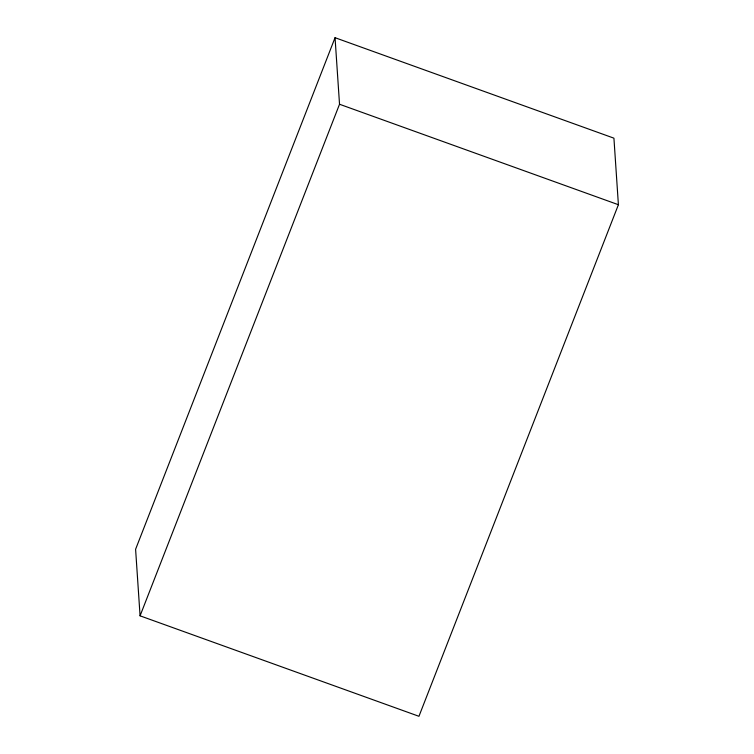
<?xml version="1.0" encoding="UTF-8"?>
<svg xmlns="http://www.w3.org/2000/svg" width="754" height="754" viewBox="0 0 754 754"><rect width="100%" height="100%" fill="white"/><g stroke="black" fill="none" stroke-linecap="round" stroke-linejoin="round"><path stroke-width="1.13" d="M335.049 37.7L135.597 549.28L140.074 615.829L418.951 716.3L618.403 204.72L613.926 138.171L335.049 37.7L339.526 104.25L140.074 615.829M339.526 104.25L618.403 204.72"/></g></svg>
